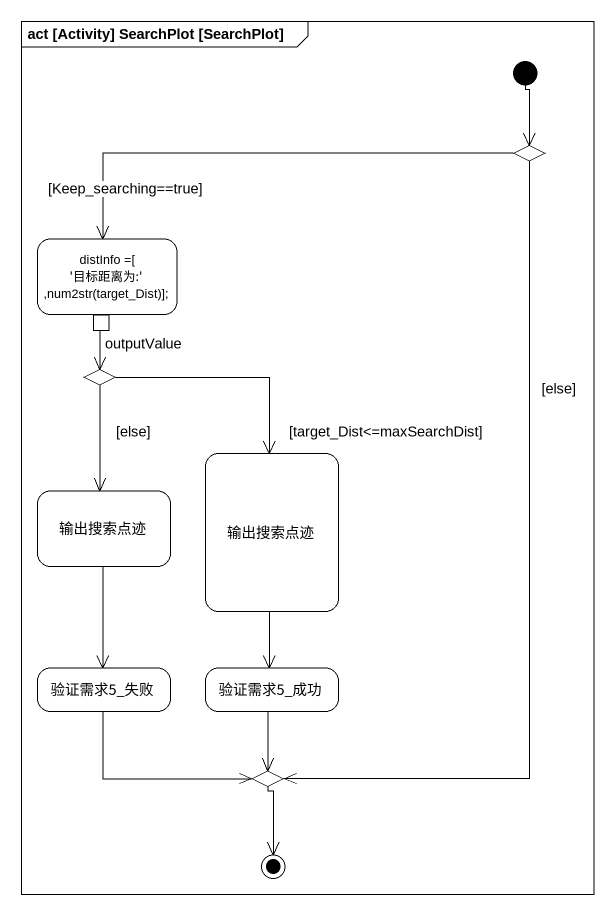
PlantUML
@startuml
mainframe act [Activity] SearchPlot [SearchPlot]
hide empty description
state choice1 <<choice>>
state "distInfo =[ '目标距离为:' ,num2str(target_Dist)];" as distInfo_目标距离为_num2str {
  state outputValue <<outputPin>>
}
state choice2 <<choice>>
state 输出搜索点迹
state "输出搜索点迹" as 输出搜索点迹_2
state 验证需求5_失败
state 验证需求5_成功
state choice3 <<choice>>
[*] --> choice1
choice1 -left-> distInfo_目标距离为_num2str : [Keep_searching==true]
choice1 --> choice3 : [else]
outputValue --> choice2
choice2 --> 输出搜索点迹 : [else]
choice2 --> 输出搜索点迹_2 : [target_Dist<=maxSearchDist]
输出搜索点迹 --> 验证需求5_失败
输出搜索点迹_2 --> 验证需求5_成功
验证需求5_失败 -right-> choice3
验证需求5_成功 --> choice3
choice3 --> [*]
@enduml
